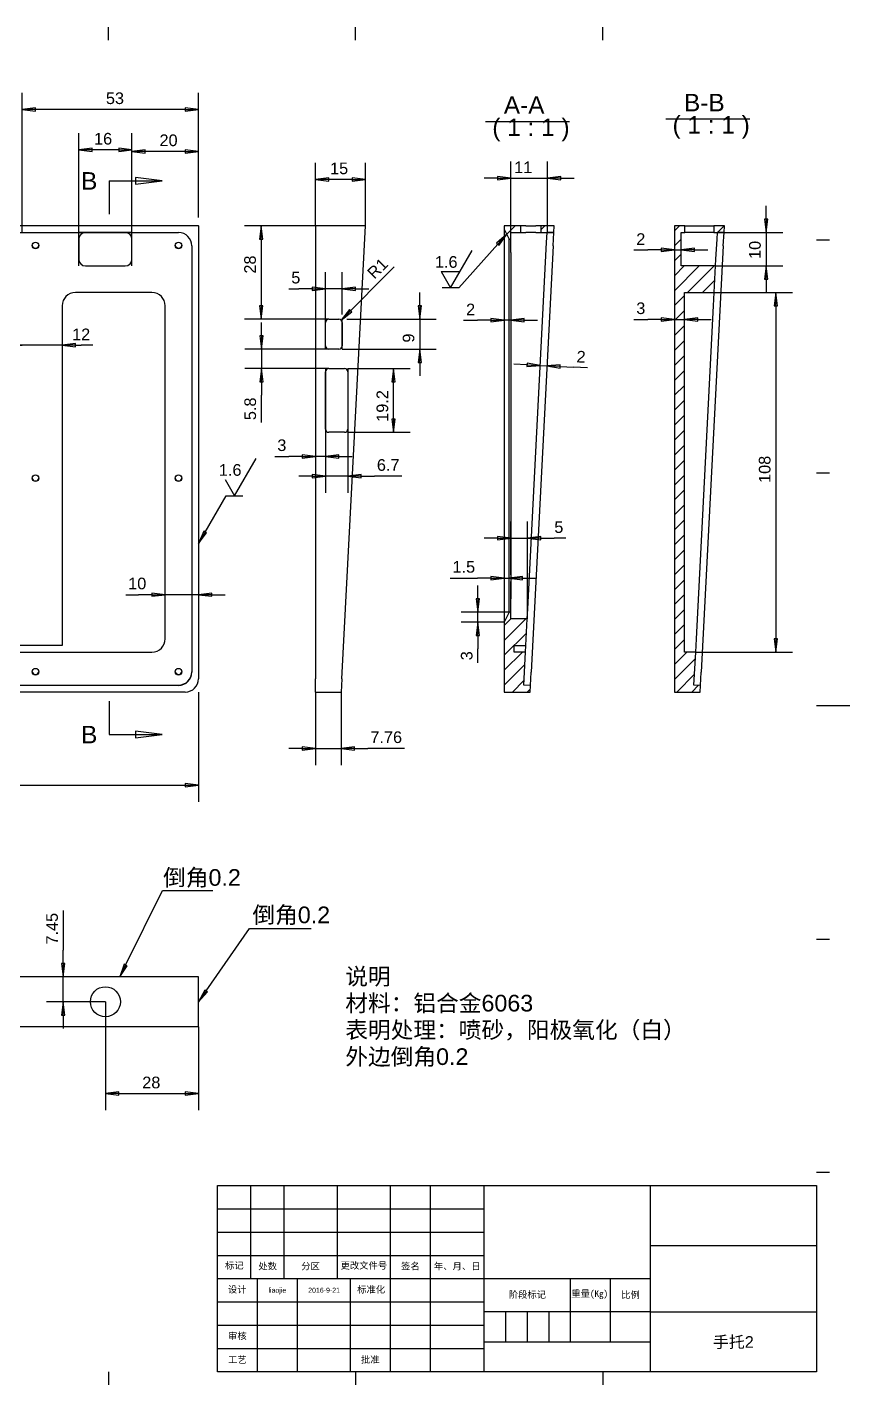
# Paper-space layout 'Layout1' of a CAD drawing. Extents: x 0 to 594, y 0 to 420.
# Drawn here: x 346.8 to 594, y 6.1 to 413.9 of the extents above; entities that cross this region are included whole.
import ezdxf
from ezdxf.enums import TextEntityAlignment as Align

# ---------------------------------------------------------------- set-up
doc = ezdxf.new("R2010")
doc.units = 0
doc.header["$LTSCALE"] = 0.4
doc.linetypes.add('ACAD_ISO04W100', pattern=[30, 24, -3, 0, -3])
doc.layers.get('0').update_dxf_attribs({"linetype": 'CONTINUOUS'})
for name, color, linetype in [('HATCH', 7, 'CONTINUOUS'), ('二维转换标题栏', 7, 'CONTINUOUS'), ('剖切线', 7, 'ACAD_ISO04W100'), ('可见边', 7, 'CONTINUOUS'), ('尺寸', 7, 'CONTINUOUS'), ('指引线', 7, 'CONTINUOUS'), ('草图线', 7, 'CONTINUOUS')]:
    doc.layers.add(name, color=color, linetype=linetype)
doc.styles.get("Standard").update_dxf_attribs({"font": 'ARIAL.TTF'})
doc.styles.add('当前-GB', font='ARIAL.TTF')
doc.styles.add('文本样式11', font='ARIAL.TTF')
doc.styles.add('文本样式7', font='ARIAL.TTF')
pattern_1 = [(45, (0, 0), (-2.245064, 2.245064), [])]

# ---------------------------------------------------------------- blocks, each defined once
blk = doc.blocks.new('DEFAULT_BORDER')
at = {"layer": '草图线', "color": 7, "linetype": 'CONTINUOUS'}
for points in [[(371.25, 410), (371.25, 413.9)], [(445.5, 410), (445.5, 413.9)], [(519.75, 410), (519.75, 413.9)], [(584, 350), (587.9, 350)], [(584, 280), (587.9, 280)], [(594, 210), (584, 210)], [(584, 140), (587.9, 140)], [(584, 70), (587.9, 70)], [(371.25, 10), (371.25, 6.1)], [(445.5, 10), (445.5, 6.1)], [(519.75, 10), (519.75, 6.1)]]:
    blk.add_lwpolyline(points, dxfattribs=at).dxf.unprotected_set("ltscale", 0)
blk = doc.blocks.new('GB1', base_point=(288.82, 65.23))
at = {"layer": '二维转换标题栏', "linetype": 'CONTINUOUS'}
for p, q in [((198.82, 93.23), (378.82, 93.23)), ((198.82, 37.23), (198.82, 93.23)), ((208.82, 65.23), (208.82, 93.23)), ((218.82, 65.23), (218.82, 93.23)), ((234.82, 65.23), (234.82, 93.23)), ((250.82, 65.23), (250.82, 93.23)), ((262.82, 65.23), (262.82, 93.23)), ((278.82, 93.23), (278.82, 37.23)), ((328.82, 93.23), (328.82, 37.23)), ((378.82, 93.23), (378.82, 37.23)), ((198.82, 86.23), (278.82, 86.23)), ((198.82, 79.23), (278.82, 79.23)), ((328.82, 75.23), (378.82, 75.23)), ((198.82, 72.23), (278.82, 72.23)), ((198.82, 65.23), (278.82, 65.23)), ((210.82, 37.23), (210.82, 65.23)), ((222.82, 37.23), (222.82, 65.23)), ((238.82, 37.23), (238.82, 65.23)), ((250.82, 37.23), (250.82, 65.23)), ((262.82, 37.23), (262.82, 65.23)), ((278.82, 65.23), (328.82, 65.23)), ((304.82, 65.23), (304.82, 46.23)), ((316.82, 65.23), (316.82, 46.23)), ((198.82, 58.23), (278.82, 58.23)), ((328.82, 55.23), (278.82, 55.23)), ((285.32, 55.23), (285.32, 46.23)), ((291.82, 55.23), (291.82, 46.23)), ((298.32, 55.23), (298.32, 46.23)), ((328.82, 55.23), (378.82, 55.23)), ((198.82, 51.23), (278.82, 51.23)), ((278.82, 46.23), (328.82, 46.23)), ((198.82, 44.23), (278.82, 44.23)), ((378.82, 37.23), (198.82, 37.23))]:
    blk.add_line(p, q, dxfattribs=at)
at = {"color": 7, "style": '当前-GB'}
for tag, height, p in [('单位', 3.5, (353.82, 84.29)), ('名称', 3.5, (353.82, 65.32)), ('设计', 1.5, (216.8, 61.75)), ('创建日期', 1.5, (230.84, 61.75)), ('StandardBy', 1.5, (256.8, 61.77)), ('StandardDate', 1.5, (270.8, 61.77)), ('审核', 1.5, (216.72, 47.81)), ('审核日期', 1.5, (230.84, 47.89)), ('代号', 3.5, (353.82, 46.2)), ('工程批准', 1.5, (256.83, 40.87)), ('工程批准日期', 1.5, (270.79, 40.79))]:
    blk.add_attdef(tag, text='', height=height, dxfattribs=at).set_placement(p, align=Align.MIDDLE_CENTER)
at = {"layer": '二维转换标题栏', "color": 7, "attachment_point": 5, "style": '当前-GB'}
for s, insert, char_height, width in [('\\f宋体|b0|i0;\\W1.00;\\H2.0000;\\l标记\\fArial|b0|i0;\\W1.00;\\H1.4986;\\l', (203.86, 69.06), 1.4986, 9.7448), ('\\f宋体|b0|i0;\\W1.00;\\H2.0000;\\l处数\\fArial|b0|i0;\\W1.00;\\H1.4986;\\l', (213.88, 68.85), 1.4986, 9.8387), ('\\f宋体|b0|i0;\\W1.00;\\H2.0000;\\l分区\\fArial|b0|i0;\\W1.00;\\H1.4986;\\l', (226.76, 68.85), 1.4986, 15.5452), ('\\f宋体|b0|i0;\\W1.00;\\H2.0000;\\l更改文件号\\fArial|b0|i0;\\W1.00;\\H1.4986;\\l', (242.8, 69.05), 1.4986, 15.742), ('\\f宋体|b0|i0;\\W1.00;\\H2.0000;\\l签名\\fArial|b0|i0;\\W1.00;\\H1.4986;\\l', (256.77, 68.85), 1.4986, 11.8065), ('\\f宋体|b0|i0;\\W1.00;\\H2.0000;\\l年、月、日\\fArial|b0|i0;\\W1.00;\\H1.4986;\\l', (270.84, 68.85), 1.4986, 15.5452), ('\\f宋体|b0|i0;\\W1.00;\\H2.0000;\\l设计\\fArial|b0|i0;\\W1.00;\\H1.4986;\\l', (204.73, 61.86), 1.4986, 11.6097), ('\\f宋体|b0|i0;\\W1.00;\\H2.0000;\\l标准化\\fArial|b0|i0;\\W1.00;\\H1.4986;\\l', (244.97, 61.86), 1.4986, 11.8065), ('\\f宋体|b0|i0;\\W1.00;\\H2.0000;\\l阶段标记\\fArial|b0|i0;\\W1.00;\\H2.0066;\\l', (291.93, 60.32), 2.0066, 25.4993), ('\\f宋体|b0|i0;\\W1.00;\\H2.0000;\\l重量(Kg)\\fArial|b0|i0;\\W1.00;\\H2.0066;\\l', (310.65, 60.4), 2.0066, 11.62), ('\\f宋体|b0|i0;\\W1.00;\\H2.0000;\\l比例\\fArial|b0|i0;\\W1.00;\\H2.0066;\\l', (322.92, 60.24), 2.0066, 11.62), ('\\f宋体|b0|i0;\\W1.00;\\H2.0000;\\l审核\\fArial|b0|i0;\\W1.00;\\H1.4986;\\l', (204.78, 47.89), 1.4986, 11.62), ('\\f宋体|b0|i0;\\W1.00;\\H2.0000;\\l工艺\\fArial|b0|i0;\\W1.00;\\H1.4986;\\l', (204.78, 40.79), 1.4986, 11.62), ('\\f宋体|b0|i0;\\W1.00;\\H2.0000;\\l批准\\fArial|b0|i0;\\W1.00;\\H1.4986;\\l', (244.72, 40.79), 1.4986, 11.4586)]:
    blk.add_mtext(s, dxfattribs=dict(at, insert=insert, char_height=char_height, width=width))
blk = doc.blocks.new('二维转换符号9')
at = {"color": 18}
for points in [[(464.24, 330.2), (464.74, 326.2), (465.24, 330.2), (464.24, 330.2)], [(465.24, 313.2), (464.74, 317.2), (464.24, 313.2), (465.24, 313.2)]]:
    blk.add_solid(points, dxfattribs=at)
at = {"layer": '尺寸', "color": 7, "linetype": 'CONTINUOUS'}
for p, q in [((464.74, 330.2), (464.74, 334.2)), ((464.24, 330.2), (464.74, 326.2)), ((465.24, 330.2), (464.24, 330.2)), ((464.74, 330.2), (464.74, 326.2)), ((464.74, 326.2), (465.24, 330.2)), ((442.84, 326.2), (469.74, 326.2)), ((464.74, 326.2), (464.74, 317.2)), ((441.43, 317.2), (469.74, 317.2)), ((464.74, 317.2), (464.24, 313.2)), ((464.74, 313.2), (464.74, 317.2)), ((465.24, 313.2), (464.74, 317.2)), ((464.24, 313.2), (465.24, 313.2)), ((464.74, 313.2), (464.74, 309.2))]:
    blk.add_line(p, q, dxfattribs=at)
for points in [[(464.24, 330.2), (464.74, 326.2)], [(465.24, 313.2), (464.74, 317.2)]]:
    blk.add_lwpolyline(points, dxfattribs=at)
blk = doc.blocks.new('二维转换符号10')
at = {"color": 18}
for points in [[(432.43, 334.82), (436.43, 335.32), (432.43, 335.82), (432.43, 334.82)], [(445.43, 335.82), (441.43, 335.32), (445.43, 334.82), (445.43, 335.82)]]:
    blk.add_solid(points, dxfattribs=at)
at = {"layer": '尺寸', "color": 7, "linetype": 'CONTINUOUS'}
for p, q in [((436.43, 317.2), (436.43, 340.32)), ((441.43, 327.61), (441.43, 340.32)), ((425.41, 335.32), (428.43, 335.32)), ((432.43, 335.32), (428.43, 335.32)), ((436.43, 335.32), (432.43, 335.82)), ((432.43, 335.82), (432.43, 334.82)), ((432.43, 335.32), (436.43, 335.32)), ((432.43, 334.82), (436.43, 335.32)), ((441.43, 335.32), (436.43, 335.32)), ((445.43, 335.82), (441.43, 335.32)), ((445.43, 335.32), (441.43, 335.32)), ((441.43, 335.32), (445.43, 334.82)), ((445.43, 334.82), (445.43, 335.82)), ((445.43, 335.32), (449.43, 335.32)), ((441.43, 317.2), (441.43, 325.76))]:
    blk.add_line(p, q, dxfattribs=at)
for points in [[(432.43, 334.82), (436.43, 335.32)], [(445.43, 335.82), (441.43, 335.32)]]:
    blk.add_lwpolyline(points, dxfattribs=at)
blk = doc.blocks.new('二维转换符号11')
at = {"color": 18}
for points in [[(457.37, 307.4), (456.87, 311.4), (456.37, 307.4), (457.37, 307.4)], [(456.37, 296.2), (456.87, 292.2), (457.37, 296.2), (456.37, 296.2)]]:
    blk.add_solid(points, dxfattribs=at)
at = {"layer": '尺寸', "color": 7, "linetype": 'CONTINUOUS'}
for p, q in [((443.13, 311.4), (461.87, 311.4)), ((456.87, 311.4), (456.37, 307.4)), ((456.87, 307.4), (456.87, 311.4)), ((457.37, 307.4), (456.87, 311.4)), ((456.37, 307.4), (457.37, 307.4)), ((456.87, 296.2), (456.87, 307.4)), ((456.37, 296.2), (456.87, 292.2)), ((457.37, 296.2), (456.37, 296.2)), ((456.87, 296.2), (456.87, 292.2)), ((456.87, 292.2), (457.37, 296.2)), ((443.13, 292.2), (461.87, 292.2))]:
    blk.add_line(p, q, dxfattribs=at)
for points in [[(457.37, 307.4), (456.87, 311.4)], [(456.37, 296.2), (456.87, 292.2)]]:
    blk.add_lwpolyline(points, dxfattribs=at)
blk = doc.blocks.new('二维转换符号12')
at = {"color": 18}
for points in [[(432.43, 278.54), (436.43, 279.04), (432.43, 279.54), (432.43, 278.54)], [(447.13, 279.54), (443.13, 279.04), (447.13, 278.54), (447.13, 279.54)]]:
    blk.add_solid(points, dxfattribs=at)
at = {"layer": '尺寸', "color": 7, "linetype": 'CONTINUOUS'}
for p, q in [((436.43, 311.4), (436.43, 274.04)), ((443.13, 311.4), (443.13, 274.04)), ((432.43, 279.04), (428.43, 279.04)), ((436.43, 279.04), (432.43, 279.54)), ((432.43, 279.54), (432.43, 278.54)), ((432.43, 279.04), (436.43, 279.04)), ((432.43, 278.54), (436.43, 279.04)), ((443.13, 279.04), (436.43, 279.04)), ((447.13, 279.54), (443.13, 279.04)), ((447.13, 279.04), (443.13, 279.04)), ((443.13, 279.04), (447.13, 278.54)), ((447.13, 278.54), (447.13, 279.54)), ((447.13, 279.04), (451.13, 279.04)), ((459.42, 279.04), (451.13, 279.04))]:
    blk.add_line(p, q, dxfattribs=at)
for points in [[(432.43, 278.54), (436.43, 279.04)], [(447.13, 279.54), (443.13, 279.04)]]:
    blk.add_lwpolyline(points, dxfattribs=at)
blk = doc.blocks.new('二维转换符号13')
at = {"color": 18}
blk.add_solid([(443.61, 329.09), (441.13, 325.91), (444.31, 328.38), (443.61, 329.09)], dxfattribs=at)
at = {"layer": '尺寸', "color": 7, "linetype": 'CONTINUOUS'}
for p, q in [((443.96, 328.74), (454.38, 339.16)), ((454.38, 339.16), (457.12, 341.9)), ((443.61, 329.09), (441.13, 325.91)), ((443.96, 328.74), (441.13, 325.91)), ((441.13, 325.91), (444.31, 328.38)), ((444.31, 328.38), (443.61, 329.09))]:
    blk.add_line(p, q, dxfattribs=at)
blk.add_lwpolyline([(443.61, 329.09), (441.13, 325.91)], dxfattribs=at)
blk = doc.blocks.new('二维转换符号15')
at = {"color": 18}
for points in [[(42.29, 186.7), (38.29, 186.2), (42.29, 185.7), (42.29, 186.7)], [(394.29, 185.7), (398.29, 186.2), (394.29, 186.7), (394.29, 185.7)]]:
    blk.add_solid(points, dxfattribs=at)
at = {"layer": '尺寸', "color": 7, "linetype": 'CONTINUOUS'}
for p, q in [((38.29, 214.2), (38.29, 181.2)), ((398.29, 214.2), (398.29, 181.2)), ((42.29, 186.7), (38.29, 186.2)), ((42.29, 186.2), (38.29, 186.2)), ((38.29, 186.2), (42.29, 185.7)), ((42.29, 185.7), (42.29, 186.7)), ((42.29, 186.2), (394.29, 186.2)), ((398.29, 186.2), (394.29, 186.7)), ((394.29, 186.7), (394.29, 185.7)), ((394.29, 186.2), (398.29, 186.2)), ((394.29, 185.7), (398.29, 186.2))]:
    blk.add_line(p, q, dxfattribs=at)
for points in [[(42.29, 186.7), (38.29, 186.2)], [(394.29, 185.7), (398.29, 186.2)]]:
    blk.add_lwpolyline(points, dxfattribs=at)
blk = doc.blocks.new('二维转换符号19')
at = {"color": 18}
for points in [[(349.29, 389.69), (345.29, 389.19), (349.29, 388.69), (349.29, 389.69)], [(394.29, 388.69), (398.29, 389.19), (394.29, 389.69), (394.29, 388.69)]]:
    blk.add_solid(points, dxfattribs=at)
at = {"layer": '尺寸', "color": 7, "linetype": 'CONTINUOUS'}
for p, q in [((345.29, 352.2), (345.29, 394.19)), ((398.29, 356.69), (398.29, 394.19)), ((349.29, 389.69), (345.29, 389.19)), ((349.29, 389.19), (345.29, 389.19)), ((345.29, 389.19), (349.29, 388.69)), ((349.29, 388.69), (349.29, 389.69)), ((394.29, 389.19), (349.29, 389.19)), ((398.29, 389.19), (394.29, 389.69)), ((394.29, 389.69), (394.29, 388.69)), ((394.29, 389.19), (398.29, 389.19)), ((394.29, 388.69), (398.29, 389.19)), ((398.29, 354.2), (398.29, 354.31))]:
    blk.add_line(p, q, dxfattribs=at)
for points in [[(349.29, 389.69), (345.29, 389.19)], [(394.29, 388.69), (398.29, 389.19)]]:
    blk.add_lwpolyline(points, dxfattribs=at)
blk = doc.blocks.new('二维转换符号25')
at = {"color": 18}
for points in [[(341.29, 317.87), (345.29, 318.37), (341.29, 318.87), (341.29, 317.87)], [(361.29, 318.87), (357.29, 318.37), (361.29, 317.87), (361.29, 318.87)]]:
    blk.add_solid(points, dxfattribs=at)
at = {"layer": '尺寸', "color": 7, "linetype": 'CONTINUOUS'}
for p, q in [((341.29, 318.37), (337.29, 318.37)), ((345.29, 318.37), (341.29, 318.87)), ((341.29, 318.87), (341.29, 317.87)), ((341.29, 318.37), (345.29, 318.37)), ((341.29, 317.87), (345.29, 318.37)), ((357.29, 318.37), (345.29, 318.37)), ((361.29, 318.87), (357.29, 318.37)), ((361.29, 318.37), (357.29, 318.37)), ((357.29, 318.37), (361.29, 317.87)), ((361.29, 317.87), (361.29, 318.87)), ((361.29, 318.37), (363.02, 318.37)), ((366.49, 318.37), (363.02, 318.37))]:
    blk.add_line(p, q, dxfattribs=at)
for points in [[(341.29, 317.87), (345.29, 318.37)], [(361.29, 318.87), (357.29, 318.37)]]:
    blk.add_lwpolyline(points, dxfattribs=at)
blk = doc.blocks.new('二维转换符号29')
at = {"color": 18}
for points in [[(384.29, 242.94), (388.29, 243.44), (384.29, 243.94), (384.29, 242.94)], [(402.29, 243.94), (398.29, 243.44), (402.29, 242.94), (402.29, 243.94)]]:
    blk.add_solid(points, dxfattribs=at)
at = {"layer": '尺寸', "color": 7, "linetype": 'CONTINUOUS'}
for p, q in [((376.4, 243.44), (380.29, 243.44)), ((384.29, 243.44), (380.29, 243.44)), ((388.29, 243.44), (384.29, 243.94)), ((384.29, 243.94), (384.29, 242.94)), ((384.29, 243.44), (388.29, 243.44)), ((384.29, 242.94), (388.29, 243.44)), ((398.29, 243.44), (388.29, 243.44)), ((402.29, 243.94), (398.29, 243.44)), ((402.29, 243.44), (398.29, 243.44)), ((398.29, 243.44), (402.29, 242.94)), ((402.29, 242.94), (402.29, 243.94)), ((402.29, 243.44), (406.29, 243.44))]:
    blk.add_line(p, q, dxfattribs=at)
for points in [[(384.29, 242.94), (388.29, 243.44)], [(402.29, 243.94), (398.29, 243.44)]]:
    blk.add_lwpolyline(points, dxfattribs=at)
blk = doc.blocks.new('二维转换符号34')
at = {"color": 18}
for points in [[(382.29, 377.06), (378.29, 376.56), (382.29, 376.06), (382.29, 377.06)], [(394.29, 376.06), (398.29, 376.56), (394.29, 377.06), (394.29, 376.06)]]:
    blk.add_solid(points, dxfattribs=at)
at = {"layer": '尺寸', "color": 7, "linetype": 'CONTINUOUS'}
for p, q in [((378.29, 352.2), (378.29, 381.56)), ((398.29, 356.69), (398.29, 381.56)), ((382.29, 377.06), (378.29, 376.56)), ((382.29, 376.56), (378.29, 376.56)), ((378.29, 376.56), (382.29, 376.06)), ((382.29, 376.06), (382.29, 377.06)), ((394.29, 376.56), (382.29, 376.56)), ((398.29, 376.56), (394.29, 377.06)), ((394.29, 377.06), (394.29, 376.06)), ((394.29, 376.56), (398.29, 376.56)), ((394.29, 376.06), (398.29, 376.56)), ((398.29, 354.2), (398.29, 354.31))]:
    blk.add_line(p, q, dxfattribs=at)
for points in [[(382.29, 377.06), (378.29, 376.56)], [(394.29, 376.06), (398.29, 376.56)]]:
    blk.add_lwpolyline(points, dxfattribs=at)
blk = doc.blocks.new('二维转换符号36')
at = {"color": 18}
for points in [[(366.29, 377.53), (362.29, 377.03), (366.29, 376.53), (366.29, 377.53)], [(374.29, 376.53), (378.29, 377.03), (374.29, 377.53), (374.29, 376.53)]]:
    blk.add_solid(points, dxfattribs=at)
at = {"layer": '尺寸', "color": 7, "linetype": 'CONTINUOUS'}
for p, q in [((362.29, 342.2), (362.29, 382.03)), ((378.29, 342.2), (378.29, 382.03)), ((366.29, 377.53), (362.29, 377.03)), ((366.29, 377.03), (362.29, 377.03)), ((362.29, 377.03), (366.29, 376.53)), ((366.29, 376.53), (366.29, 377.53)), ((374.29, 377.03), (366.29, 377.03)), ((378.29, 377.03), (374.29, 377.53)), ((374.29, 377.53), (374.29, 376.53)), ((374.29, 377.03), (378.29, 377.03)), ((374.29, 376.53), (378.29, 377.03))]:
    blk.add_line(p, q, dxfattribs=at)
for points in [[(366.29, 377.53), (362.29, 377.03)], [(374.29, 376.53), (378.29, 377.03)]]:
    blk.add_lwpolyline(points, dxfattribs=at)
blk = doc.blocks.new('二维转换符号49')
at = {"color": 18}
for points in [[(374.29, 94.07), (370.29, 93.57), (374.29, 93.07), (374.29, 94.07)], [(394.29, 93.07), (398.29, 93.57), (394.29, 94.07), (394.29, 93.07)]]:
    blk.add_solid(points, dxfattribs=at)
at = {"layer": '尺寸', "color": 7, "linetype": 'CONTINUOUS'}
for p, q in [((370.29, 121.17), (370.29, 88.57)), ((398.29, 113.62), (398.29, 88.57)), ((374.29, 94.07), (370.29, 93.57)), ((374.29, 93.07), (374.29, 94.07)), ((398.29, 93.57), (394.29, 94.07)), ((394.29, 94.07), (394.29, 93.07)), ((374.29, 93.57), (370.29, 93.57)), ((370.29, 93.57), (374.29, 93.07)), ((374.29, 93.57), (394.29, 93.57)), ((394.29, 93.57), (398.29, 93.57)), ((394.29, 93.07), (398.29, 93.57))]:
    blk.add_line(p, q, dxfattribs=at)
for points in [[(374.29, 94.07), (370.29, 93.57)], [(394.29, 93.07), (398.29, 93.57)]]:
    blk.add_lwpolyline(points, dxfattribs=at)
blk = doc.blocks.new('二维转换符号50')
at = {"color": 18}
for points in [[(357.12, 132.62), (357.62, 128.62), (358.12, 132.62), (357.12, 132.62)], [(358.12, 117.17), (357.62, 121.17), (357.12, 117.17), (358.12, 117.17)]]:
    blk.add_solid(points, dxfattribs=at)
at = {"layer": '尺寸', "color": 7, "linetype": 'CONTINUOUS'}
for p, q in [((357.62, 148.6), (357.62, 136.62)), ((357.62, 132.62), (357.62, 136.62)), ((357.12, 132.62), (357.62, 128.62)), ((358.12, 132.62), (357.12, 132.62)), ((357.62, 132.62), (357.62, 128.62)), ((357.62, 128.62), (358.12, 132.62)), ((357.62, 121.17), (357.62, 128.62)), ((370.29, 121.17), (352.62, 121.17)), ((357.62, 121.17), (357.12, 117.17)), ((357.62, 117.17), (357.62, 121.17)), ((358.12, 117.17), (357.62, 121.17)), ((357.12, 117.17), (358.12, 117.17)), ((357.62, 117.17), (357.62, 113.17))]:
    blk.add_line(p, q, dxfattribs=at)
for points in [[(357.12, 132.62), (357.62, 128.62)], [(358.12, 117.17), (357.62, 121.17)]]:
    blk.add_lwpolyline(points, dxfattribs=at)
blk = doc.blocks.new('二维转换符号53')
at = {"color": 18}
for points in [[(417.62, 350.2), (417.12, 354.2), (416.62, 350.2), (417.62, 350.2)], [(416.62, 330.2), (417.12, 326.2), (417.62, 330.2), (416.62, 330.2)]]:
    blk.add_solid(points, dxfattribs=at)
at = {"layer": '尺寸', "color": 7, "linetype": 'CONTINUOUS'}
for p, q in [((433.43, 354.2), (412.12, 354.2)), ((417.12, 354.2), (416.62, 350.2)), ((417.12, 350.2), (417.12, 354.2)), ((417.62, 350.2), (417.12, 354.2)), ((416.62, 350.2), (417.62, 350.2)), ((417.12, 350.2), (417.12, 330.2)), ((416.62, 330.2), (417.12, 326.2)), ((417.62, 330.2), (416.62, 330.2)), ((417.12, 330.2), (417.12, 326.2)), ((417.12, 326.2), (417.62, 330.2)), ((437.43, 326.2), (412.12, 326.2))]:
    blk.add_line(p, q, dxfattribs=at)
for points in [[(417.62, 350.2), (417.12, 354.2)], [(416.62, 330.2), (417.12, 326.2)]]:
    blk.add_lwpolyline(points, dxfattribs=at)
blk = doc.blocks.new('二维转换符号54')
at = {"color": 18}
for points in [[(429.43, 284.48), (433.43, 284.98), (429.43, 285.48), (429.43, 284.48)], [(440.43, 285.48), (436.43, 284.98), (440.43, 284.48), (440.43, 285.48)]]:
    blk.add_solid(points, dxfattribs=at)
at = {"layer": '尺寸', "color": 7, "linetype": 'CONTINUOUS'}
for p, q in [((436.43, 293.2), (436.43, 279.98)), ((433.43, 284.98), (429.43, 285.48)), ((429.43, 285.48), (429.43, 284.48)), ((440.43, 285.48), (436.43, 284.98)), ((440.43, 284.48), (440.43, 285.48)), ((421.21, 284.98), (425.43, 284.98)), ((429.43, 284.98), (425.43, 284.98)), ((429.43, 284.98), (433.43, 284.98)), ((429.43, 284.48), (433.43, 284.98)), ((436.43, 284.98), (433.43, 284.98)), ((440.43, 284.98), (436.43, 284.98)), ((436.43, 284.98), (440.43, 284.48)), ((440.43, 284.98), (444.43, 284.98))]:
    blk.add_line(p, q, dxfattribs=at)
for points in [[(440.43, 285.48), (436.43, 284.98)], [(429.43, 284.48), (433.43, 284.98)]]:
    blk.add_lwpolyline(points, dxfattribs=at)
blk = doc.blocks.new('二维转换符号56')
at = {"color": 18}
for points in [[(437.43, 368.63), (433.43, 368.13), (437.43, 367.63), (437.43, 368.63)], [(444.43, 367.63), (448.43, 368.13), (444.43, 368.63), (444.43, 367.63)]]:
    blk.add_solid(points, dxfattribs=at)
at = {"layer": '尺寸', "color": 7, "linetype": 'CONTINUOUS'}
for p, q in [((433.43, 354.2), (433.43, 373.13)), ((448.43, 354.2), (448.43, 373.13)), ((437.43, 368.63), (433.43, 368.13)), ((437.43, 368.13), (433.43, 368.13)), ((433.43, 368.13), (437.43, 367.63)), ((437.43, 367.63), (437.43, 368.63)), ((444.43, 368.13), (437.43, 368.13)), ((448.43, 368.13), (444.43, 368.63)), ((444.43, 368.63), (444.43, 367.63)), ((444.43, 368.13), (448.43, 368.13)), ((444.43, 367.63), (448.43, 368.13))]:
    blk.add_line(p, q, dxfattribs=at)
for points in [[(437.43, 368.63), (433.43, 368.13)], [(444.43, 367.63), (448.43, 368.13)]]:
    blk.add_lwpolyline(points, dxfattribs=at)
blk = doc.blocks.new('二维转换符号57')
at = {"color": 18}
for points in [[(429.43, 196.77), (433.43, 197.27), (429.43, 197.77), (429.43, 196.77)], [(445.18, 197.77), (441.18, 197.27), (445.18, 196.77), (445.18, 197.77)]]:
    blk.add_solid(points, dxfattribs=at)
at = {"layer": '尺寸', "color": 7, "linetype": 'CONTINUOUS'}
for p, q in [((433.43, 214.2), (433.43, 192.27)), ((441.18, 214.2), (441.18, 192.27)), ((429.43, 197.27), (425.43, 197.27)), ((433.43, 197.27), (429.43, 197.77)), ((429.43, 197.77), (429.43, 196.77)), ((429.43, 197.27), (433.43, 197.27)), ((429.43, 196.77), (433.43, 197.27)), ((433.43, 197.27), (441.18, 197.27)), ((445.18, 197.77), (441.18, 197.27)), ((445.18, 197.27), (441.18, 197.27)), ((441.18, 197.27), (445.18, 196.77)), ((445.18, 196.77), (445.18, 197.77)), ((445.18, 197.27), (449.18, 197.27)), ((460.2, 197.27), (449.18, 197.27))]:
    blk.add_line(p, q, dxfattribs=at)
for points in [[(429.43, 196.77), (433.43, 197.27)], [(445.18, 197.77), (441.18, 197.27)]]:
    blk.add_lwpolyline(points, dxfattribs=at)
blk = doc.blocks.new('二维转换符号58')
at = {"color": 18}
for points in [[(488.15, 368.06), (492.15, 368.56), (488.15, 369.06), (488.15, 368.06)], [(507.15, 369.06), (503.15, 368.56), (507.15, 368.06), (507.15, 369.06)]]:
    blk.add_solid(points, dxfattribs=at)
at = {"layer": '尺寸', "color": 7, "linetype": 'CONTINUOUS'}
for p, q in [((492.15, 352.2), (492.15, 373.56)), ((503.15, 352.2), (503.15, 373.56)), ((488.15, 368.56), (484.15, 368.56)), ((492.15, 368.56), (488.15, 369.06)), ((488.15, 369.06), (488.15, 368.06)), ((488.15, 368.56), (492.15, 368.56)), ((488.15, 368.06), (492.15, 368.56)), ((492.15, 368.56), (503.15, 368.56)), ((507.15, 369.06), (503.15, 368.56)), ((507.15, 368.56), (503.15, 368.56)), ((503.15, 368.56), (507.15, 368.06)), ((507.15, 368.06), (507.15, 369.06)), ((507.15, 368.56), (511.15, 368.56))]:
    blk.add_line(p, q, dxfattribs=at)
for points in [[(488.15, 368.06), (492.15, 368.56)], [(507.15, 369.06), (503.15, 368.56)]]:
    blk.add_lwpolyline(points, dxfattribs=at)
blk = doc.blocks.new('二维转换符号59')
at = {"color": 18}
for points in [[(488.15, 259.88), (492.15, 260.38), (488.15, 260.88), (488.15, 259.88)], [(501.15, 260.88), (497.15, 260.38), (501.15, 259.88), (501.15, 260.88)]]:
    blk.add_solid(points, dxfattribs=at)
at = {"layer": '尺寸', "color": 7, "linetype": 'CONTINUOUS'}
for p, q in [((492.15, 249.44), (492.15, 265.38)), ((497.15, 236.2), (497.15, 265.38)), ((488.15, 260.38), (484.15, 260.38)), ((492.15, 260.38), (488.15, 260.88)), ((488.15, 260.88), (488.15, 259.88)), ((488.15, 260.38), (492.15, 260.38)), ((488.15, 259.88), (492.15, 260.38)), ((492.15, 260.38), (497.15, 260.38)), ((501.15, 260.88), (497.15, 260.38)), ((501.15, 260.38), (497.15, 260.38)), ((497.15, 260.38), (501.15, 259.88)), ((501.15, 259.88), (501.15, 260.88)), ((501.15, 260.38), (505.15, 260.38)), ((508.66, 260.38), (505.15, 260.38)), ((492.15, 236.2), (492.15, 247.44))]:
    blk.add_line(p, q, dxfattribs=at)
for points in [[(488.15, 259.88), (492.15, 260.38)], [(501.15, 260.88), (497.15, 260.38)]]:
    blk.add_lwpolyline(points, dxfattribs=at)
blk = doc.blocks.new('二维转换符号60')
at = {"color": 18}
for points in [[(496.96, 311.99), (500.98, 312.28), (497.01, 312.98), (496.96, 311.99)], [(506.99, 312.47), (502.97, 312.17), (506.94, 311.47), (506.99, 312.47)]]:
    blk.add_solid(points, dxfattribs=at)
at = {"layer": '尺寸', "color": 7, "linetype": 'CONTINUOUS'}
for p, q in [((496.98, 312.48), (492.99, 312.69)), ((497.01, 312.98), (496.96, 311.99)), ((496.96, 311.99), (500.98, 312.28)), ((496.98, 312.48), (500.98, 312.28)), ((500.98, 312.28), (497.01, 312.98)), ((500.98, 312.28), (502.97, 312.17)), ((506.99, 312.47), (502.97, 312.17)), ((506.97, 311.97), (502.97, 312.17)), ((502.97, 312.17), (506.94, 311.47)), ((506.94, 311.47), (506.99, 312.47)), ((506.97, 311.97), (510.96, 311.76)), ((515.18, 311.54), (510.96, 311.76))]:
    blk.add_line(p, q, dxfattribs=at)
for points in [[(496.96, 311.99), (500.98, 312.28)], [(506.99, 312.47), (502.97, 312.17)]]:
    blk.add_lwpolyline(points, dxfattribs=at)
blk = doc.blocks.new('二维转换剖视图1')
for points in [[(379.39, 366.73), (387.39, 367.73), (379.39, 368.73), (379.39, 366.73)], [(379.39, 200.42), (387.39, 201.42), (379.39, 202.42), (379.39, 200.42)]]:
    blk.add_solid(points)
at = {"layer": '剖切线', "linetype": 'CONTINUOUS'}
for p, q in [((371.39, 367.73), (371.39, 357.7)), ((371.39, 367.73), (379.39, 367.73)), ((387.39, 367.73), (379.39, 368.73)), ((379.39, 368.73), (379.39, 366.73)), ((379.39, 367.73), (387.39, 367.73)), ((379.39, 366.73), (387.39, 367.73)), ((371.39, 211.44), (371.39, 201.42)), ((371.39, 201.42), (379.39, 201.42)), ((387.39, 201.42), (379.39, 202.42)), ((379.39, 202.42), (379.39, 200.42)), ((379.39, 201.42), (387.39, 201.42)), ((379.39, 200.42), (387.39, 201.42))]:
    blk.add_line(p, q, dxfattribs=at).dxf.unprotected_set("ltscale", 0)
for points in [[(379.39, 366.73), (387.39, 367.73)], [(379.39, 200.42), (387.39, 201.42)]]:
    blk.add_lwpolyline(points, dxfattribs=at).dxf.unprotected_set("ltscale", 0)
blk = doc.blocks.new('二维转换符号61')
at = {"color": 18}
for points in [[(537.29, 346.49), (541.29, 346.99), (537.29, 347.49), (537.29, 346.49)], [(547.29, 347.49), (543.29, 346.99), (547.29, 346.49), (547.29, 347.49)]]:
    blk.add_solid(points, dxfattribs=at)
at = {"layer": '尺寸', "color": 7, "linetype": 'CONTINUOUS'}
for p, q in [((529.07, 346.99), (533.29, 346.99)), ((537.29, 346.99), (533.29, 346.99)), ((541.29, 346.99), (537.29, 347.49)), ((537.29, 347.49), (537.29, 346.49)), ((537.29, 346.99), (541.29, 346.99)), ((537.29, 346.49), (541.29, 346.99)), ((541.29, 346.99), (543.29, 346.99)), ((547.29, 347.49), (543.29, 346.99)), ((547.29, 346.99), (543.29, 346.99)), ((543.29, 346.99), (547.29, 346.49)), ((547.29, 346.49), (547.29, 347.49)), ((547.29, 346.99), (551.29, 346.99))]:
    blk.add_line(p, q, dxfattribs=at)
for points in [[(537.29, 346.49), (541.29, 346.99)], [(547.29, 347.49), (543.29, 346.99)]]:
    blk.add_lwpolyline(points, dxfattribs=at)
blk = doc.blocks.new('二维转换符号62')
at = {"color": 18}
for points in [[(537.29, 325.61), (541.29, 326.11), (537.29, 326.61), (537.29, 325.61)], [(548.29, 326.61), (544.29, 326.11), (548.29, 325.61), (548.29, 326.61)]]:
    blk.add_solid(points, dxfattribs=at)
at = {"layer": '尺寸', "color": 7, "linetype": 'CONTINUOUS'}
for p, q in [((541.29, 326.11), (537.29, 326.61)), ((537.29, 326.61), (537.29, 325.61)), ((548.29, 326.61), (544.29, 326.11)), ((548.29, 325.61), (548.29, 326.61)), ((529.07, 326.11), (533.29, 326.11)), ((537.29, 326.11), (533.29, 326.11)), ((537.29, 326.11), (541.29, 326.11)), ((537.29, 325.61), (541.29, 326.11)), ((541.29, 326.11), (544.29, 326.11)), ((548.29, 326.11), (544.29, 326.11)), ((544.29, 326.11), (548.29, 325.61)), ((548.29, 326.11), (552.29, 326.11))]:
    blk.add_line(p, q, dxfattribs=at)
for points in [[(548.29, 326.61), (544.29, 326.11)], [(537.29, 325.61), (541.29, 326.11)]]:
    blk.add_lwpolyline(points, dxfattribs=at)
blk = doc.blocks.new('二维转换符号63')
at = {"color": 18}
for points in [[(568.33, 356.2), (568.83, 352.2), (569.33, 356.2), (568.33, 356.2)], [(569.33, 338.2), (568.83, 342.2), (568.33, 338.2), (569.33, 338.2)]]:
    blk.add_solid(points, dxfattribs=at)
at = {"layer": '尺寸', "color": 7, "linetype": 'CONTINUOUS'}
for p, q in [((568.83, 356.2), (568.83, 360.2)), ((568.33, 356.2), (568.83, 352.2)), ((569.33, 356.2), (568.33, 356.2)), ((568.83, 356.2), (568.83, 352.2)), ((568.83, 352.2), (569.33, 356.2)), ((553.1, 352.2), (573.83, 352.2)), ((568.83, 352.2), (568.83, 342.2)), ((553.67, 342.2), (573.83, 342.2)), ((568.83, 342.2), (568.33, 338.2)), ((568.83, 338.2), (568.83, 342.2)), ((569.33, 338.2), (568.83, 342.2)), ((568.33, 338.2), (569.33, 338.2)), ((568.83, 338.2), (568.83, 334.2))]:
    blk.add_line(p, q, dxfattribs=at)
for points in [[(568.33, 356.2), (568.83, 352.2)], [(569.33, 338.2), (568.83, 342.2)]]:
    blk.add_lwpolyline(points, dxfattribs=at)
blk = doc.blocks.new('二维转换符号64')
at = {"color": 18}
for points in [[(572.25, 330.2), (571.75, 334.2), (571.25, 330.2), (572.25, 330.2)], [(571.25, 230.2), (571.75, 226.2), (572.25, 230.2), (571.25, 230.2)]]:
    blk.add_solid(points, dxfattribs=at)
at = {"layer": '尺寸', "color": 7, "linetype": 'CONTINUOUS'}
for p, q in [((553.26, 334.2), (576.75, 334.2)), ((571.75, 334.2), (571.25, 330.2)), ((571.75, 330.2), (571.75, 334.2)), ((572.25, 330.2), (571.75, 334.2)), ((571.25, 330.2), (572.25, 330.2)), ((571.75, 330.2), (571.75, 230.2)), ((571.25, 230.2), (571.75, 226.2)), ((572.25, 230.2), (571.25, 230.2)), ((571.75, 230.2), (571.75, 226.2)), ((571.75, 226.2), (572.25, 230.2)), ((547.67, 226.2), (576.75, 226.2))]:
    blk.add_line(p, q, dxfattribs=at)
for points in [[(572.25, 330.2), (571.75, 334.2)], [(571.25, 230.2), (571.75, 226.2)]]:
    blk.add_lwpolyline(points, dxfattribs=at)
blk = doc.blocks.new('二维转换符号66')
at = {"color": 18}
for points in [[(416.67, 321.2), (417.17, 317.2), (417.67, 321.2), (416.67, 321.2)], [(417.67, 307.4), (417.17, 311.4), (416.67, 307.4), (417.67, 307.4)]]:
    blk.add_solid(points, dxfattribs=at)
at = {"layer": '尺寸', "color": 7, "linetype": 'CONTINUOUS'}
for p, q in [((417.17, 321.2), (417.17, 325.2)), ((416.67, 321.2), (417.17, 317.2)), ((417.67, 321.2), (416.67, 321.2)), ((417.17, 321.2), (417.17, 317.2)), ((417.17, 317.2), (417.67, 321.2)), ((437.43, 317.2), (412.17, 317.2)), ((417.17, 317.2), (417.17, 311.4)), ((437.43, 311.4), (412.17, 311.4)), ((417.17, 311.4), (416.67, 307.4)), ((417.17, 307.4), (417.17, 311.4)), ((417.67, 307.4), (417.17, 311.4)), ((416.67, 307.4), (417.67, 307.4)), ((417.17, 307.4), (417.17, 303.4)), ((417.17, 295.11), (417.17, 303.4))]:
    blk.add_line(p, q, dxfattribs=at)
for points in [[(416.67, 321.2), (417.17, 317.2)], [(417.67, 307.4), (417.17, 311.4)]]:
    blk.add_lwpolyline(points, dxfattribs=at)
blk = doc.blocks.new('二维转换符号67')
at = {"color": 18}
for points in [[(481.72, 242.2), (482.22, 238.2), (482.72, 242.2), (481.72, 242.2)], [(482.72, 231.2), (482.22, 235.2), (481.72, 231.2), (482.72, 231.2)]]:
    blk.add_solid(points, dxfattribs=at)
at = {"layer": '尺寸', "color": 7, "linetype": 'CONTINUOUS'}
for p, q in [((482.22, 242.2), (482.22, 246.2)), ((481.72, 242.2), (482.22, 238.2)), ((482.72, 242.2), (481.72, 242.2)), ((482.22, 242.2), (482.22, 238.2)), ((482.22, 238.2), (482.72, 242.2)), ((491.65, 238.2), (477.22, 238.2)), ((482.22, 235.2), (482.22, 238.2)), ((490.15, 235.2), (477.22, 235.2)), ((482.22, 235.2), (481.72, 231.2)), ((482.22, 231.2), (482.22, 235.2)), ((482.72, 231.2), (482.22, 235.2)), ((481.72, 231.2), (482.72, 231.2)), ((482.22, 231.2), (482.22, 227.2)), ((482.22, 222.98), (482.22, 227.2))]:
    blk.add_line(p, q, dxfattribs=at)
for points in [[(481.72, 242.2), (482.22, 238.2)], [(482.72, 231.2), (482.22, 235.2)]]:
    blk.add_lwpolyline(points, dxfattribs=at)
blk = doc.blocks.new('二维转换符号68')
at = {"color": 18}
for points in [[(486.15, 247.94), (490.15, 248.44), (486.15, 248.94), (486.15, 247.94)], [(495.65, 248.94), (491.65, 248.44), (495.65, 247.94), (495.65, 248.94)]]:
    blk.add_solid(points, dxfattribs=at)
at = {"layer": '尺寸', "color": 7, "linetype": 'CONTINUOUS'}
for p, q in [((490.15, 248.44), (486.15, 248.94)), ((486.15, 248.94), (486.15, 247.94)), ((495.65, 248.94), (491.65, 248.44)), ((495.65, 247.94), (495.65, 248.94)), ((473.85, 248.44), (482.15, 248.44)), ((486.15, 248.44), (482.15, 248.44)), ((486.15, 248.44), (490.15, 248.44)), ((486.15, 247.94), (490.15, 248.44)), ((490.15, 248.44), (491.65, 248.44)), ((495.65, 248.44), (491.65, 248.44)), ((491.65, 248.44), (495.65, 247.94)), ((495.65, 248.44), (499.65, 248.44))]:
    blk.add_line(p, q, dxfattribs=at)
for points in [[(495.65, 248.94), (491.65, 248.44)], [(486.15, 247.94), (490.15, 248.44)]]:
    blk.add_lwpolyline(points, dxfattribs=at)
blk = doc.blocks.new('二维转换符号69')
at = {"color": 18}
for points in [[(486.15, 325.35), (490.15, 325.85), (486.15, 326.35), (486.15, 325.35)], [(496.15, 326.35), (492.15, 325.85), (496.15, 325.35), (496.15, 326.35)]]:
    blk.add_solid(points, dxfattribs=at)
at = {"layer": '尺寸', "color": 7, "linetype": 'CONTINUOUS'}
for p, q in [((490.15, 325.85), (486.15, 326.35)), ((486.15, 326.35), (486.15, 325.35)), ((496.15, 326.35), (492.15, 325.85)), ((496.15, 325.35), (496.15, 326.35)), ((477.93, 325.85), (482.15, 325.85)), ((486.15, 325.85), (482.15, 325.85)), ((486.15, 325.85), (490.15, 325.85)), ((486.15, 325.35), (490.15, 325.85)), ((492.15, 325.85), (490.15, 325.85)), ((496.15, 325.85), (492.15, 325.85)), ((492.15, 325.85), (496.15, 325.35)), ((496.15, 325.85), (500.15, 325.85))]:
    blk.add_line(p, q, dxfattribs=at)
for points in [[(496.15, 326.35), (492.15, 325.85)], [(486.15, 325.35), (490.15, 325.85)]]:
    blk.add_lwpolyline(points, dxfattribs=at)
blk = doc.blocks.new('二维转换符号72')
at = {"color": 18}
blk.add_solid([(399.86, 262.5), (398.29, 258.78), (400.72, 262), (399.86, 262.5)], dxfattribs=at)
at = {"layer": '指引线', "color": 7, "linetype": 'CONTINUOUS'}
for p, q in [((409.09, 273.16), (415.56, 284.36)), ((406.27, 278.06), (409.09, 273.16)), ((400.29, 262.25), (406.59, 273.15)), ((406.59, 273.15), (411.59, 273.15)), ((399.86, 262.5), (398.29, 258.78)), ((400.29, 262.25), (398.29, 258.78)), ((398.29, 258.78), (400.72, 262)), ((400.72, 262), (399.86, 262.5))]:
    blk.add_line(p, q, dxfattribs=at)
blk.add_lwpolyline([(399.86, 262.5), (398.29, 258.78)], dxfattribs=at)
blk = doc.blocks.new('二维转换符号73')
at = {"color": 18}
blk.add_solid([(488.6, 348.39), (490.9, 351.7), (487.86, 349.05), (488.6, 348.39)], dxfattribs=at)
at = {"layer": '指引线', "color": 7, "linetype": 'CONTINUOUS'}
for p, q in [((490.9, 351.7), (487.86, 349.05)), ((488.23, 348.72), (490.9, 351.7)), ((488.6, 348.39), (490.9, 351.7)), ((474.01, 335.64), (480.48, 346.84)), ((488.23, 348.72), (476.51, 335.63)), ((487.86, 349.05), (488.6, 348.39)), ((471.18, 340.54), (474.01, 335.64)), ((471.18, 340.54), (476.84, 340.54)), ((476.51, 335.63), (471.51, 335.63))]:
    blk.add_line(p, q, dxfattribs=at)
blk.add_lwpolyline([(488.6, 348.39), (490.9, 351.7)], dxfattribs=at)
blk = doc.blocks.new('二维转换符号75')
at = {"color": 18}
blk.add_solid([(400.16, 124.69), (398.29, 121.12), (400.98, 124.12), (400.16, 124.69)], dxfattribs=at)
at = {"layer": '指引线', "color": 7, "linetype": 'CONTINUOUS'}
for p, q in [((400.57, 124.4), (413.6, 143.12)), ((413.6, 143.12), (429.61, 143.16)), ((429.61, 143.16), (432.11, 143.16)), ((400.16, 124.69), (398.29, 121.12)), ((400.57, 124.4), (398.29, 121.12)), ((398.29, 121.12), (400.98, 124.12)), ((400.98, 124.12), (400.16, 124.69))]:
    blk.add_line(p, q, dxfattribs=at)
blk.add_lwpolyline([(400.16, 124.69), (398.29, 121.12)], dxfattribs=at)
blk = doc.blocks.new('二维转换符号76')
at = {"color": 18}
blk.add_solid([(375.94, 132.43), (374.61, 128.62), (376.84, 131.98), (375.94, 132.43)], dxfattribs=at)
at = {"layer": '指引线', "color": 7, "linetype": 'CONTINUOUS'}
for p, q in [((376.39, 132.2), (387.49, 154.56)), ((387.49, 154.56), (400.1, 154.6)), ((400.1, 154.6), (402.6, 154.6)), ((375.94, 132.43), (374.61, 128.62)), ((376.39, 132.2), (374.61, 128.62)), ((374.61, 128.62), (376.84, 131.98)), ((376.84, 131.98), (375.94, 132.43))]:
    blk.add_line(p, q, dxfattribs=at)
blk.add_lwpolyline([(375.94, 132.43), (374.61, 128.62)], dxfattribs=at)

psp = doc.layouts.get("Layout1")

# ---------------------------------------------------------------- hatches: boundary and pattern name
at = {"layer": 'HATCH', "linetype": 'CONTINUOUS'}
h = psp.add_hatch(dxfattribs=at)
h.set_pattern_fill('ANSI31', color=177, scale=25.4, style=0)
h.set_pattern_definition(pattern_1)
h.paths.add_polyline_path([(495.15, 352.2), (495.15, 354.2), (490.15, 354.2), (490.15, 353.2), (491.65, 350.2), (492.15, 350.2), (492.15, 352.2)])
h = psp.add_hatch(dxfattribs=at)
h.set_pattern_fill('ANSI31', color=177, scale=25.4, style=0)
h.set_pattern_definition(pattern_1)
h.paths.add_polyline_path([(503.05, 352.3), (503.05, 352.31), (505.04, 352.2), (505.15, 354.2), (501.15, 354.2), (501.15, 352.2), (505.04, 352.2)])
h = psp.add_hatch(dxfattribs=at)
h.set_pattern_fill('ANSI31', color=177, scale=25.4, style=0)
h.set_pattern_definition(pattern_1)
h.paths.add_polyline_path([(543.29, 342.2), (543.29, 352.2), (544.38, 352.2), (544.38, 354.2), (541.29, 354.2), (541.29, 214.2), (549.05, 214.2), (549.15, 216.2), (547.16, 216.3), (547.67, 226.2), (544.29, 226.2), (544.29, 334.2), (553.26, 334.2), (553.67, 342.2)])
h = psp.add_hatch(dxfattribs=at)
h.set_pattern_fill('ANSI31', color=177, scale=25.4, style=0)
h.set_pattern_definition(pattern_1)
h.paths.add_polyline_path([(553.1, 352.2), (556.19, 352.2), (554.19, 352.3), (554.19, 352.31), (556.19, 352.2), (556.29, 354.2), (553.1, 354.2)])
h = psp.add_hatch(dxfattribs=at)
h.set_pattern_fill('ANSI31', color=177, scale=25.4, style=0)
h.set_pattern_definition(pattern_1)
h.paths.add_polyline_path([(492.15, 236.2), (492.15, 238.2), (491.65, 238.2), (490.15, 235.2), (490.15, 214.2), (497.91, 214.2), (498.01, 216.2), (496.01, 216.3), (496.52, 226.2), (493.15, 226.2), (493.15, 228.2), (496.63, 228.2), (497.04, 236.2)])

# ---------------------------------------------------------------- linework, layer by layer
at = {"color": 7, "linetype": 'CONTINUOUS'}
psp.add_line((484.52, 385.61), (509.78, 385.61), dxfattribs=at)
at = {"linetype": 'CONTINUOUS'}
psp.add_line((538.67, 386.34), (563.93, 386.34), dxfattribs=at)
at = {"layer": '可见边', "color": 7, "linetype": 'CONTINUOUS'}
for p, q in [((398.29, 354.2), (38.29, 354.2)), ((44.29, 352.2), (392.29, 352.2)), ((362.29, 352.2), (362.29, 352.2)), ((378.29, 352.2), (362.29, 352.2)), ((378.29, 352.2), (378.29, 352.2)), ((398.29, 354.2), (398.29, 218.2)), ((448.43, 354.2), (433.43, 354.2)), ((433.43, 354.2), (433.43, 218.2)), ((441.39, 218.2), (448.43, 354.2)), ((490.15, 354.2), (490.15, 353.2)), ((495.15, 354.2), (490.15, 354.2)), ((490.15, 353.2), (490.15, 346.2)), ((490.15, 353.2), (491.65, 350.2)), ((492.15, 352.2), (495.15, 352.2)), ((492.15, 350.2), (492.15, 352.2)), ((496.65, 354.2), (495.15, 354.2)), ((495.15, 352.2), (495.15, 354.2)), ((495.15, 352.2), (496.65, 352.2)), ((496.65, 354.2), (499.65, 354.2)), ((499.65, 352.2), (496.65, 352.2)), ((501.15, 354.2), (499.65, 354.2)), ((499.65, 352.2), (501.15, 352.2)), ((501.15, 354.2), (501.15, 352.2)), ((505.15, 354.2), (501.15, 354.2)), ((501.15, 352.2), (505.04, 352.2)), ((502.89, 349.2), (503.04, 352.2)), ((503.05, 352.31), (505.04, 352.2)), ((503.05, 352.3), (503.05, 352.31)), ((505.04, 352.2), (503.05, 352.3)), ((504.84, 348.21), (505.04, 352.2)), ((505.04, 352.2), (505.15, 354.2)), ((541.29, 354.2), (541.29, 214.2)), ((544.38, 354.2), (541.29, 354.2)), ((543.29, 352.2), (544.38, 352.2)), ((543.29, 342.2), (543.29, 352.2)), ((544.38, 354.2), (553.1, 354.2)), ((544.38, 352.2), (544.38, 354.2)), ((553.1, 352.2), (544.38, 352.2)), ((553.1, 354.2), (553.1, 352.2)), ((556.29, 354.2), (553.1, 354.2)), ((553.1, 352.2), (556.19, 352.2)), ((554.08, 350.2), (554.19, 352.2)), ((554.19, 352.31), (556.19, 352.2)), ((554.19, 352.3), (554.19, 352.31)), ((556.19, 352.2), (554.19, 352.3)), ((555.98, 348.21), (556.19, 352.2)), ((556.19, 352.2), (556.29, 354.2)), ((362.29, 350.2), (362.29, 344.2)), ((378.29, 344.2), (378.29, 350.2)), ((396.29, 348.21), (396.29, 220.19)), ((491.65, 346.2), (491.65, 350.2)), ((491.65, 350.2), (492.15, 350.2)), ((492.15, 346.2), (492.15, 350.2)), ((497.2, 239.2), (502.89, 349.2)), ((504.84, 348.21), (498.22, 220.19)), ((555.98, 348.21), (549.36, 220.19)), ((553.77, 344.2), (554.08, 350.2)), ((490.15, 346.2), (490.15, 242.2)), ((491.65, 242.2), (491.65, 346.2)), ((492.15, 346.2), (492.15, 242.2)), ((553.67, 342.2), (553.77, 344.2)), ((364.29, 342.2), (376.29, 342.2)), ((553.67, 342.2), (543.29, 342.2)), ((553.26, 334.2), (553.67, 342.2)), ((384.29, 334.2), (361.29, 334.2)), ((544.29, 334.2), (553.26, 334.2)), ((544.29, 226.2), (544.29, 334.2)), ((553.05, 330.2), (553.26, 334.2)), ((357.29, 330.2), (357.29, 228.2)), ((388.29, 230.2), (388.29, 330.2)), ((547.88, 230.2), (553.05, 330.2)), ((436.43, 318.2), (436.43, 325.2)), ((437.43, 326.2), (440.43, 326.2)), ((441.43, 325.2), (441.43, 318.2)), ((440.43, 317.2), (437.43, 317.2)), ((436.43, 293.2), (436.43, 310.4)), ((437.43, 311.4), (442.13, 311.4)), ((443.13, 310.4), (443.13, 293.2)), ((442.13, 292.2), (437.43, 292.2)), ((490.15, 242.2), (490.15, 235.2)), ((491.65, 238.2), (491.65, 242.2)), ((492.15, 238.2), (492.15, 242.2)), ((491.65, 238.2), (490.15, 235.2)), ((492.15, 238.2), (491.65, 238.2)), ((492.15, 236.2), (492.15, 238.2)), ((497.04, 236.2), (497.2, 239.2)), ((490.15, 235.2), (490.15, 214.2)), ((497.04, 236.2), (492.15, 236.2)), ((496.63, 228.2), (497.04, 236.2)), ((547.67, 226.2), (547.88, 230.2)), ((52.29, 226.2), (384.29, 226.2)), ((357.29, 228.2), (171.29, 228.2)), ((493.15, 228.2), (496.63, 228.2)), ((493.15, 226.2), (493.15, 228.2)), ((496.52, 226.2), (493.15, 226.2)), ((496.01, 216.3), (496.52, 226.2)), ((496.52, 226.2), (496.63, 228.2)), ((547.67, 226.2), (544.29, 226.2)), ((547.16, 216.3), (547.67, 226.2)), ((44.29, 216.3), (392.29, 216.3)), ((392.29, 216.2), (44.29, 216.2)), ((433.43, 214.2), (433.43, 218.2)), ((441.39, 218.2), (441.18, 214.2)), ((498.01, 216.2), (496.01, 216.3)), ((497.91, 214.2), (498.01, 216.2)), ((498.01, 216.2), (498.22, 220.19)), ((549.15, 216.2), (547.16, 216.3)), ((549.05, 214.2), (549.15, 216.2)), ((549.15, 216.2), (549.36, 220.19)), ((394.29, 214.2), (42.29, 214.2)), ((433.43, 214.2), (441.18, 214.2)), ((490.15, 214.2), (497.91, 214.2)), ((541.29, 214.2), (549.05, 214.2)), ((398.29, 128.62), (38.29, 128.62)), ((398.29, 113.62), (398.29, 128.62)), ((398.29, 113.62), (38.29, 113.62))]:
    psp.add_line(p, q, dxfattribs=at).dxf.unprotected_set("ltscale", 0)
psp.add_circle((370.29, 121.17), 4.5, dxfattribs=at).dxf.unprotected_set("ltscale", 0)
for centre, radius, start, end in [((364.29, 350.2), 2, 90, 180), ((376.29, 350.2), 2, 0, 90), ((364.29, 344.2), 2, 180, 270), ((376.29, 344.2), 2, 270, 0), ((361.29, 330.2), 4, 90, 180), ((384.29, 330.2), 4, 0, 90), ((437.43, 325.2), 1, 90, 180), ((440.43, 325.2), 1, 0, 90), ((437.43, 318.2), 1, 180, 270), ((440.43, 318.2), 1, 270, 360), ((437.43, 310.4), 1, 90, 180), ((442.13, 310.4), 1, 0, 90), ((437.43, 293.2), 1, 180, 270), ((442.13, 293.2), 1, 270, 0), ((384.29, 230.2), 4, 270, 0), ((394.29, 218.2), 4, 270, 0)]:
    psp.add_arc(centre, radius, start, end, dxfattribs=at).dxf.unprotected_set("ltscale", 0)
for centre, major_axis, start_param, end_param in [((392.29, 348.21), (4, 0), 0, 1.570796), ((349.29, 348.52), (-1, 0), 0.103634, 3.037959), ((392.29, 348.52), (-1, 0), 0.103634, 3.037959), ((349.29, 278.61), (-1, 0), 0.103634, 3.037959), ((392.29, 278.61), (-1, 0), 0.103634, 3.037959), ((349.29, 220.5), (-1, 0), 0.103634, 3.037959), ((392.29, 220.5), (-1, 0), 0.103634, 3.037959), ((392.29, 220.3), (4, 0), 4.712389, 6.283185), ((392.29, 220.19), (4, 0), 4.712389, 6.283185)]:
    psp.add_ellipse(centre, major_axis=major_axis, ratio=0.998665, start_param=start_param, end_param=end_param, dxfattribs=at).dxf.unprotected_set("ltscale", 0)
for centre in [(349.29, 348.31), (392.29, 348.31), (349.29, 278.41), (392.29, 278.41), (349.29, 220.3), (392.29, 220.3)]:
    psp.add_ellipse(centre, major_axis=(-1, 0), ratio=0.998665, dxfattribs=at).dxf.unprotected_set("ltscale", 0)

# ---------------------------------------------------------------- block references
psp.add_blockref('DEFAULT_BORDER', (0, 0))
at = {"layer": '二维转换标题栏'}
psp.add_blockref('GB1', (494, 38), dxfattribs=at).add_auto_attribs({'设计': 'liaojie', '创建日期': '2016-9-21', '代号': '手托2'})
at = {"layer": '剖切线'}
psp.add_blockref('二维转换剖视图1', (0, 0), dxfattribs=at)
at = {"layer": '尺寸'}
for name in ['二维转换符号19', '二维转换符号36', '二维转换符号34', '二维转换符号56', '二维转换符号58', '二维转换符号63', '二维转换符号53', '二维转换符号61', '二维转换符号10', '二维转换符号13', '二维转换符号9', '二维转换符号64', '二维转换符号69', '二维转换符号62', '二维转换符号66', '二维转换符号25', '二维转换符号12', '二维转换符号11', '二维转换符号60', '二维转换符号54', '二维转换符号59', '二维转换符号68', '二维转换符号67', '二维转换符号29', '二维转换符号15', '二维转换符号57', '二维转换符号50', '二维转换符号49']:
    psp.add_blockref(name, (0, 0), dxfattribs=at)
at = {"layer": '指引线'}
for name in ['二维转换符号73', '二维转换符号72', '二维转换符号76', '二维转换符号75']:
    psp.add_blockref(name, (0, 0), dxfattribs=at)

# ---------------------------------------------------------------- texts
for s, p in [('倒角0.2', (387.65, 156)), ('倒角0.2', (414.48, 144.76)), ('说明', (442.39, 126.28)), ('材料：铝合金6063', (442.39, 118.25)), ('表明处理：喷砂，阳极氧化（白）', (442.39, 110.22)), ('外边倒角0.2', (442.39, 102.18))]:
    psp.add_text(s, height=5).set_placement(p)
at = {"color": 47, "linetype": 'CONTINUOUS', "char_height": 5.25, "attachment_point": 7, "style": '文本样式11'}
for s, insert in [('A-A ', (490.02, 387.88)), ('B-B ', (544.16, 388.62)), (' ( 1 : 1 )', (538.67, 380.36)), (' ( 1 : 1 )', (484.52, 379.62))]:
    psp.add_mtext(s, dxfattribs=dict(at, insert=insert))
at = {"layer": '剖切线', "linetype": 'CONTINUOUS', "char_height": 5.25, "attachment_point": 7, "style": '文本样式11'}
for insert in [(363, 365.1), (363, 198.79)]:
    psp.add_mtext('B', dxfattribs=dict(at, insert=insert)).dxf.unprotected_set("ltscale", 0)
at = {"layer": '尺寸', "color": 7, "linetype": 'CONTINUOUS', "char_height": 3.5, "attachment_point": 7, "style": '文本样式7'}
for s, insert in [('53', (370.46, 390.75)), ('16', (366.89, 378.59)), ('20', (386.56, 378.12)), ('15', (437.81, 369.69)), ('11', (493.14, 370.06)), ('2', (529.82, 348.49)), ('5', (426.16, 336.87)), ('2', (478.68, 327.35)), ('3', (529.82, 327.67)), ('12', (360.3, 319.87)), ('3', (421.96, 286.53)), ('6.7', (451.88, 280.59)), ('5', (505.19, 261.94)), ('1.5', (474.6, 250)), ('10', (377.15, 245)), ('7.76', (449.93, 198.83)), ('28', (381.38, 95.12))]:
    psp.add_mtext(s, dxfattribs=dict(at, insert=insert))
for s, insert, rotation in [('10', (567.27, 344.28), 90), ('28', (415.56, 339.87), 90), ('1', (453.61, 340.5), 45), ('R', (451.11, 338.01), 45), ('9', (463.18, 319.16), 90), ('2', (511.79, 313.22), 357.0391), ('5.8', (415.61, 295.86), 90), ('19.2', (455.32, 295.37), 90), ('108', (570.2, 277), 90), ('3', (480.66, 223.73), 90), ('7.45', (356.06, 138.34), 90)]:
    psp.add_mtext(s, dxfattribs=dict(at, insert=insert, rotation=rotation))
at = {"layer": '指引线', "color": 7, "linetype": 'CONTINUOUS', "char_height": 3.5, "attachment_point": 7, "style": '文本样式7'}
for insert in [(469.32, 341.58), (404.4, 279.1)]:
    psp.add_mtext('1.6', dxfattribs=dict(at, insert=insert))

doc.saveas('drawing.dxf')
